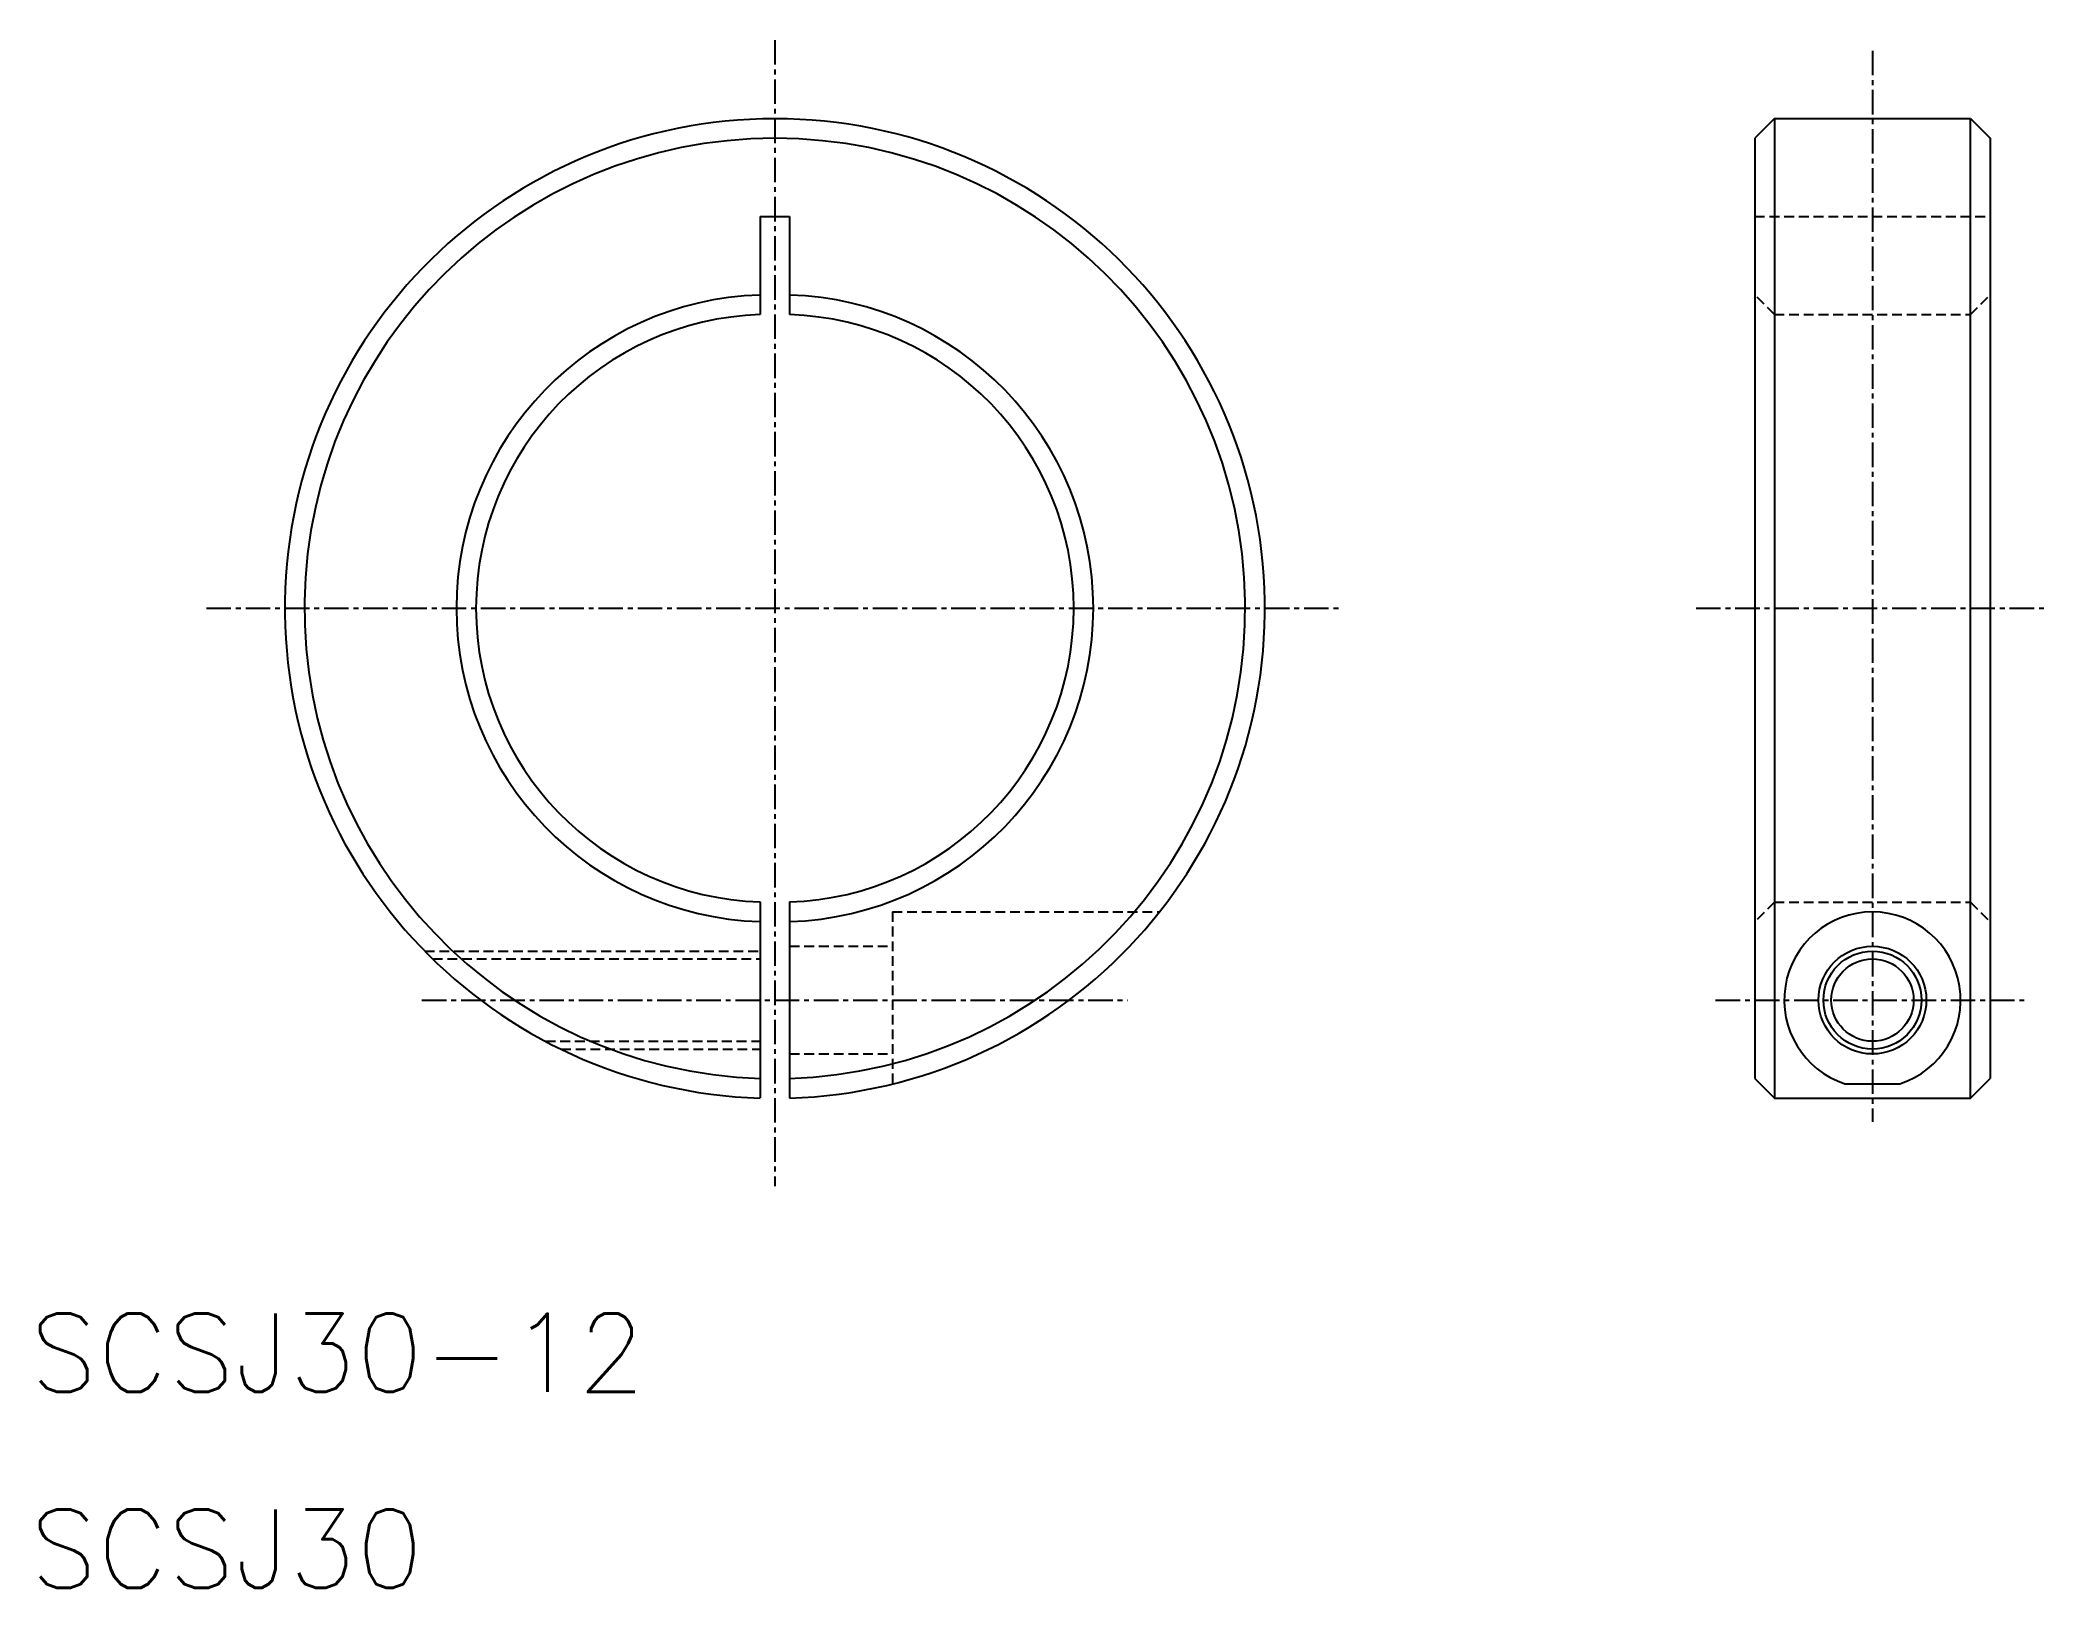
# Model space of a CAD drawing. Extents: x 11 to 113, y 10 to 89.
import ezdxf

# ---------------------------------------------------------------- set-up
doc = ezdxf.new("R2010")
doc.units = 0
doc.linetypes.add('CENTER', pattern=[2, 1.25, -0.25, 0.25, -0.25])
doc.linetypes.add('DASHED', pattern=[0.75, 0.5, -0.25])
doc.layers.get('0').update_dxf_attribs({"linetype": 'CONTINUOUS'})
doc.layers.add('CENTER', color=1, linetype='CENTER')
doc.styles.get("Standard").update_dxf_attribs({"font": 'txt.shx', "bigfont": 'bigfont.shx'})

msp = doc.modelspace()

# ---------------------------------------------------------------- linework, layer by layer
at = {"color": 7, "linetype": 'CONTINUOUS'}
for p, q in [((99, 85), (98, 84)), ((99, 85), (109, 85)), ((99, 85), (99, 35)), ((109, 85), (110, 84)), ((109, 35), (109, 85)), ((98, 84), (98, 36)), ((110, 84), (110, 36)), ((47.25, 80), (47.25, 74.99)), ((47.25, 80), (48.75, 80)), ((48.75, 80), (48.75, 74.99)), ((47.25, 45.01), (47.25, 35.01)), ((48.75, 45.01), (48.75, 35.01)), ((98, 36), (99, 35)), ((109, 35), (110, 36)), ((99, 35), (109, 35)), ((102.59, 35.73), (105.41, 35.73))]:
    msp.add_line(p, q, dxfattribs=at)
at = {"color": 3, "linetype": 'DASHED'}
for p, q in [((98, 80), (110, 80)), ((99, 75), (98, 76)), ((109, 75), (110, 76)), ((99, 75), (109, 75)), ((54, 44.5), (54, 35.73)), ((54, 44.5), (67.62, 44.5)), ((99, 45), (98, 44)), ((99, 45), (109, 45)), ((109, 45), (110, 44)), ((30.14, 42.5), (47.25, 42.5)), ((30.54, 42.1), (47.25, 42.1)), ((48.75, 42.75), (54, 42.75)), ((36.3, 37.9), (47.25, 37.9)), ((37.09, 37.5), (47.25, 37.5)), ((48.75, 37.25), (54, 37.25))]:
    msp.add_line(p, q, dxfattribs=at)
at = {"color": 7, "linetype": 'CONTINUOUS'}
for radius in [2.75, 2.1]:
    msp.add_circle((104, 40), radius, dxfattribs=at)
at = {"color": 3, "linetype": 'CONTINUOUS'}
msp.add_circle((104, 40), 2.5, dxfattribs=at)
at = {"color": 7, "linetype": 'CONTINUOUS'}
for centre, radius, start, end in [((48, 59.99), 25, 271.7191, 268.2809), ((48, 59.99), 24, 271.7542, 268.2458), ((47.75, 60), 16, 91.8486, 268.1514), ((48.25, 60), 16, 271.8486, 88.1514), ((47.75, 60), 15, 91.9102, 268.0898), ((48.25, 60), 15, 271.9102, 88.0898), ((104, 40), 4.5, 288.2138, 251.7862)]:
    msp.add_arc(centre, radius, start, end, dxfattribs=at)
at = {"layer": 'CENTER', "color": 1, "linetype": 'CENTER'}
for p, q in [((48, 89), (48, 30.5)), ((104, 88.46), (104, 33.79)), ((19, 60), (77, 60)), ((95, 60), (113, 60)), ((29.99, 40), (66.01, 40)), ((96, 40), (112, 40))]:
    msp.add_line(p, q, dxfattribs=at)

# ---------------------------------------------------------------- texts
at = {"color": 7, "linetype": 'CONTINUOUS'}
for s, p in [('SCSJ30-12', (10, 20)), ('SCSJ30', (10, 10))]:
    msp.add_text(s, height=4, dxfattribs=at).set_placement(p)

doc.saveas('drawing.dxf')
